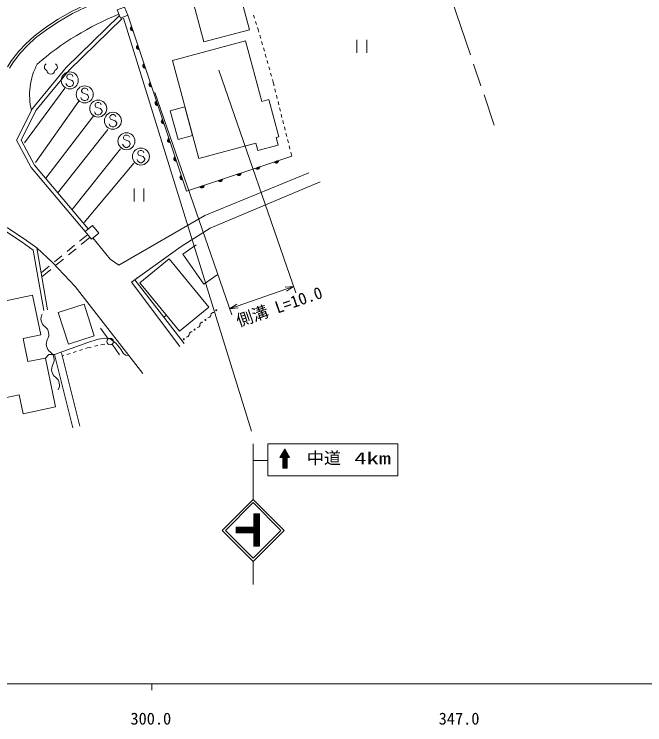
# Model space of a CAD drawing. Units: millimetres, scale not verified. Extents: x 40000 to 680000, y 20000 to 380000.
# Drawn here: x 346945 to 443410, y 198715 to 307377 of the extents above; entities that cross this region are included whole.
import ezdxf
from ezdxf.enums import TextEntityAlignment as Align

# ---------------------------------------------------------------- set-up
doc = ezdxf.new("R2010")
doc.units = ezdxf.units.MM
doc.header["$LTSCALE"] = 1000
doc.linetypes.add('CHAIN', pattern=[18.5, 12, -1.5, 3.5, -1.5])
for name, color, linetype, lineweight in [('M-BGD', 7, 'Continuous', 13), ('M-BMK', 2, 'CHAIN', 13), ('M-STR-HTXT', 7, 'Continuous', 13), ('M-STR-STRC', 7, 'Continuous', 13), ('M-TTL-BAND', 7, 'Continuous', 13)]:
    doc.layers.add(name, color=color, linetype=linetype, lineweight=lineweight)
doc.styles.add('ＭＳ ゴシック', font='')
doc.styles.get('ＭＳ ゴシック').set_extended_font_data('MS Gothic')

msp = doc.modelspace()

# ---------------------------------------------------------------- linework, layer by layer
at = {"layer": 'M-BGD'}
for p, q in [((383721, 306755), (383567, 307231)), ((384029, 305804), (383875, 306279)), ((384277, 305035), (384182, 305328)), ((384392, 304630), (384277, 305035)), ((384664, 303668), (384528, 304149)), ((384936, 302705), (384800, 303187)), ((399378, 303464), (399378, 301464)), ((400878, 303464), (400878, 301464)), ((385209, 301743), (385073, 302224)), ((385481, 300781), (385345, 301262)), ((385753, 299819), (385617, 300300)), ((386026, 298857), (385889, 299338)), ((386298, 297894), (386162, 298376)), ((386549, 297008), (386434, 297413)), ((386691, 296440), (386549, 297008)), ((386935, 295471), (386813, 295955)), ((387179, 294501), (387057, 294986)), ((387423, 293531), (387301, 294016)), ((387666, 292561), (387544, 293046)), ((387910, 291591), (387788, 292076)), ((388154, 290621), (388032, 291106)), ((388398, 289651), (388276, 290136)), ((388641, 288682), (388519, 289167)), ((388885, 287712), (388763, 288197)), ((383901, 287682), (375166, 285334)), ((383901, 287682), (384210, 286532)), ((389129, 286742), (389007, 287227)), ((389393, 285690), (389251, 286257)), ((365280, 280719), (365280, 278719)), ((366780, 280719), (366780, 278719)), ((358200, 273697), (356954, 272674)), ((358549, 273273), (357182, 272151)), ((356182, 272039), (355023, 271087)), ((374787, 272094), (372745, 270669)), ((356410, 271516), (355251, 270564)), ((354250, 270452), (353091, 269500)), ((354478, 269929), (353319, 268977)), ((352318, 268865), (351072, 267842)), ((352546, 268342), (351180, 267220)), ((365381, 266768), (365775, 267077)), ((365381, 266768), (365775, 267077)), ((369848, 261058), (365381, 266768)), ((350997, 258365), (349751, 264388)), ((369848, 261058), (370242, 261366)), ((372931, 257015), (369848, 261058)), ((361342, 257735), (360159, 259348)), ((358110, 256345), (358738, 256484)), ((359226, 256591), (359714, 256699)), ((360203, 256807), (360830, 256945)), ((361921, 256920), (363053, 255271)), ((356973, 244388), (354162, 255598)), ((355014, 255320), (355489, 255477)), ((355963, 255634), (356438, 255791)), ((356913, 255949), (357387, 256106)), ((357862, 256263), (358110, 256345)), ((353282, 247314), (351734, 254802)), ((355937, 244128), (353126, 255338)), ((354292, 255080), (354540, 255162))]:
    msp.add_line(p, q, dxfattribs=at)
for points in [[(345908, 299316), (346546, 300279), (347666, 301723), (348723, 302863), (349989, 304024), (351903, 305447), (353693, 306619), (355722, 307791), (357773, 308775), (361153, 310156), (366510, 312039)], [(346200, 299123), (346831, 300074), (347933, 301496), (348970, 302615), (350212, 303754), (352104, 305160), (353876, 306321), (355886, 307481), (357915, 308454), (361277, 309828), (366626, 311709)], [(357812, 274160), (349556, 283955), (347311, 288114), (349728, 292963), (354888, 299249), (363044, 307156)], [(358271, 274547), (350054, 284294), (347987, 288125), (350235, 292635), (355330, 298842), (363461, 306725)], [(364312, 307221), (373291, 280322), (389393, 285690)], [(375166, 285334), (371141, 300306), (382309, 303309)], [(382309, 303309), (384805, 294026), (385915, 294325), (387445, 288635), (387028, 288523), (387337, 287372), (384210, 286532)], [(192954, 270563), (198041, 269976), (203437, 269617), (208443, 269351), (216283, 269257), (226080, 269478), (237476, 267404), (255100, 269914), (267825, 276194), (312258, 290494), (324256, 291621), (327536, 290651), (337103, 283995), (343564, 275980), (345911, 274693), (348481, 273037), (350416, 271643), (352054, 262157)], [(192885, 269967), (197987, 269379), (203402, 269018), (208424, 268751), (216287, 268657), (226033, 268877), (237464, 266796), (255280, 269333), (268051, 275637), (312379, 289903), (324197, 291013), (327273, 290103), (336690, 283551), (343172, 275511), (345604, 274177), (348143, 272541), (349866, 271300), (351463, 262055)], [(392028, 283120), (376083, 276612), (362962, 268995), (361623, 269895), (358998, 273165)], [(372295, 256544), (364866, 266400), (372462, 271841), (376920, 274645), (393744, 281739)], [(366603, 252409), (356260, 265723), (352786, 269401), (350416, 271643)], [(372745, 270669), (375936, 266097), (377979, 267522)], [(349751, 264388), (339583, 262285), (339515, 262611), (333545, 261376), (336907, 245121), (343149, 246412), (342786, 248166), (347711, 249185), (348310, 246286), (353282, 247314)], [(351734, 254802), (349044, 254245), (348307, 257808), (350997, 258365)], [(351734, 254802), (352227, 255359), (353126, 255338), (358211, 257180), (359781, 257661), (360806, 257828), (361643, 257724), (362501, 257096), (363275, 256154), (363610, 255526), (363966, 255233), (364447, 255171)]]:
    msp.add_lwpolyline(points, dxfattribs=at)
for points in [[(381044, 312065), (382915, 305003), (375942, 303155), (374071, 310217)], [(362710, 308036), (363840, 308465), (364312, 307221), (363182, 306792)], [(373046, 293218), (374228, 288822), (372005, 288225), (370823, 292621)], [(357812, 274160), (358785, 272988), (359875, 273894), (358902, 275066)], [(372208, 258899), (366158, 266314), (370664, 269991), (376714, 262575)], [(357631, 263033), (359200, 258210), (355259, 256927), (353690, 261751)]]:
    msp.add_lwpolyline(points, close=True, dxfattribs=at)
for centre, radius in [((377858, 262110), 75), ((376198, 260631), 75), ((374538, 259152), 75), ((361638, 257332), 500), ((372877, 257673), 75)]:
    msp.add_circle(centre, radius, dxfattribs=at)
for centre, radius, start, end in [((379240, 266558), 43932, 111.74468, 130.91179), ((365053, 305171), 354, 117.25678, 279.66196), ((365053, 305171), 283, 119.48082, 277.43792), ((365053, 305171), 212, 123.22715, 273.69159), ((365053, 305171), 142, 130.93888, 265.97986), ((365053, 305171), 100, 141.25654, 255.6622), ((366003, 302326), 354, 117.25678, 279.66196), ((366003, 302326), 283, 119.48082, 277.43792), ((366003, 302326), 212, 123.22715, 273.69159), ((366003, 302326), 142, 130.93888, 265.97986), ((366003, 302326), 100, 141.25654, 255.6622), ((359476, 295012), 10180, 152.21027, 193.40367), ((352088, 299310), 536, 116.08703, 255.33416), ((353017, 299310), 536, 284.66584, 63.91297), ((366953, 299480), 354, 117.25678, 279.66196), ((366953, 299480), 283, 119.48082, 277.43792), ((366953, 299480), 212, 123.22715, 273.69159), ((366953, 299480), 142, 130.93888, 265.97986), ((366953, 299480), 100, 141.25654, 255.6622), ((352553, 298792), 600, 180, 0), ((367903, 296634), 354, 117.25678, 279.66196), ((367903, 296634), 283, 119.48082, 277.43792), ((367903, 296634), 212, 123.22715, 273.69159), ((367903, 296634), 142, 130.93888, 265.97986), ((367903, 296634), 100, 141.25654, 255.6622), ((368853, 293789), 354, 117.25678, 279.66196), ((368853, 293789), 283, 119.48082, 277.43792), ((368853, 293789), 212, 123.22715, 273.69159), ((368853, 293789), 142, 130.93888, 265.97986), ((368853, 293789), 100, 141.25654, 255.6622), ((369803, 290943), 354, 117.25678, 279.66196), ((369803, 290943), 283, 119.48082, 277.43792), ((369803, 290943), 212, 123.22715, 273.69159), ((369803, 290943), 142, 130.93888, 265.97986), ((369803, 290943), 100, 141.25654, 255.6622), ((370753, 288097), 354, 117.25678, 279.66196), ((370753, 288097), 283, 119.48082, 277.43792), ((370753, 288097), 212, 123.22715, 273.69159), ((370753, 288097), 142, 130.93888, 265.97986), ((370753, 288097), 100, 141.25654, 255.6622), ((371703, 285252), 354, 117.25678, 279.66196), ((371703, 285252), 283, 119.48082, 277.43792), ((371703, 285252), 212, 123.22715, 273.69159), ((371703, 285252), 142, 130.93888, 265.97986), ((371703, 285252), 100, 141.25654, 255.6622), ((387017, 284955), 354, 207.23236, 9.63754), ((387017, 284955), 283, 209.4564, 7.4135), ((387017, 284955), 212, 213.20272, 3.66717), ((387017, 284955), 142, 220.91445, 355.95544), ((387017, 284955), 100, 231.23212, 345.63778), ((384171, 284006), 354, 207.23236, 9.63754), ((384171, 284006), 283, 209.4564, 7.4135), ((384171, 284006), 212, 213.20272, 3.66717), ((384171, 284006), 142, 220.91445, 355.95544), ((384171, 284006), 100, 231.23212, 345.63778), ((372652, 282406), 354, 117.25678, 279.66196), ((372652, 282406), 283, 119.48082, 277.43792), ((372652, 282406), 212, 123.22715, 273.69159), ((381325, 283057), 354, 207.23236, 9.63754), ((381325, 283057), 283, 209.4564, 7.4135), ((381325, 283057), 212, 213.20272, 3.66717), ((381325, 283057), 142, 220.91445, 355.95544), ((381325, 283057), 100, 231.23212, 345.63778), ((372652, 282406), 142, 130.93888, 265.97986), ((372652, 282406), 100, 141.25654, 255.6622), ((378479, 282109), 354, 207.23236, 9.63754), ((378479, 282109), 283, 209.4564, 7.4135), ((378479, 282109), 212, 213.20272, 3.66717), ((378479, 282109), 142, 220.91445, 355.95544), ((378479, 282109), 100, 231.23212, 345.63778), ((375633, 281160), 354, 207.23236, 9.63754), ((375633, 281160), 283, 209.4564, 7.4135), ((375633, 281160), 212, 213.20272, 3.66717), ((375633, 281160), 142, 220.91445, 355.95544), ((375633, 281160), 100, 231.23212, 345.63778), ((352530, 260795), 1492, 150.37706, 233.43147), ((376592, 261399), 437, 267.22766, 356.15885), ((377463, 261341), 437, 87.22766, 176.15885), ((374932, 259921), 437, 267.22766, 356.15885), ((375803, 259862), 437, 87.22766, 176.15885), ((350752, 258398), 1492, 330.37706, 53.43147), ((374143, 258384), 437, 87.22766, 176.15885), ((353346, 256923), 1492, 150.37706, 233.43147), ((373272, 258442), 437, 267.22766, 356.15885), ((351568, 254527), 1492, 330.37706, 53.43147), ((354162, 253052), 1492, 150.37706, 233.43147), ((352384, 250656), 1492, 330.37706, 53.43147)]:
    msp.add_arc(centre, radius, start, end, dxfattribs=at)
at = {"layer": 'M-BMK'}
msp.add_line((406963, 330070), (420391, 290414), dxfattribs=at)
at = {"layer": 'M-STR-HTXT'}
for p, q in [((378227, 298806), (390022, 264793)), ((368436, 295411), (380231, 261398)), ((379903, 262342), (389695, 265738)), ((389695, 265738), (388411, 265624)), ((389695, 265738), (388616, 265033)), ((379903, 262342), (380982, 263047)), ((379903, 262342), (381186, 262457))]:
    msp.add_line(p, q, dxfattribs=at)
at = {"layer": 'M-STR-STRC'}
for p, q in [((363675, 306775), (383234, 243639)), ((355091, 298087), (354972, 297851)), ((354972, 297851), (354972, 297732)), ((355327, 298205), (355091, 298087)), ((355563, 298205), (355327, 298205)), ((355800, 298087), (355563, 298205)), ((355918, 297851), (355800, 298087)), ((354972, 296551), (354854, 296787)), ((354972, 297732), (355091, 297496)), ((355091, 297496), (355800, 297260)), ((355800, 297260), (355918, 297141)), ((355918, 297141), (356036, 296905)), ((356036, 296787), (355918, 296551)), ((356036, 296905), (356036, 296787)), ((354673, 296066), (348531, 287714)), ((355091, 296432), (354972, 296551)), ((355327, 296314), (355091, 296432)), ((355563, 296314), (355327, 296314)), ((355800, 296432), (355563, 296314)), ((355918, 296551), (355800, 296432)), ((357372, 295946), (357254, 295710)), ((357254, 295710), (357254, 295592)), ((357254, 295592), (357372, 295355)), ((357608, 296064), (357372, 295946)), ((357844, 296064), (357608, 296064)), ((358081, 295946), (357844, 296064)), ((358199, 295710), (358081, 295946)), ((357254, 294410), (357135, 294646)), ((357372, 295355), (358081, 295119)), ((358081, 295119), (358199, 295001)), ((358199, 295001), (358317, 294764)), ((358317, 294646), (358199, 294410)), ((358317, 294764), (358317, 294646)), ((356814, 294066), (350181, 284696)), ((357372, 294292), (357254, 294410)), ((357608, 294173), (357372, 294292)), ((357844, 294173), (357608, 294173)), ((358081, 294292), (357844, 294173)), ((358199, 294410), (358081, 294292)), ((359442, 293770), (359324, 293534)), ((359324, 293534), (359324, 293416)), ((359324, 293416), (359442, 293179)), ((359679, 293888), (359442, 293770)), ((359915, 293888), (359679, 293888)), ((360151, 293770), (359915, 293888)), ((360270, 293534), (360151, 293770)), ((359324, 292234), (359206, 292470)), ((359442, 293179), (360151, 292943)), ((360151, 292943), (360270, 292825)), ((360270, 292825), (360388, 292588)), ((360388, 292470), (360270, 292234)), ((360388, 292588), (360388, 292470)), ((359130, 291890), (351795, 282309)), ((359442, 292116), (359324, 292234)), ((359679, 291997), (359442, 292116)), ((359915, 291997), (359679, 291997)), ((360151, 292116), (359915, 291997)), ((360270, 292234), (360151, 292116)), ((361688, 291910), (361570, 291674)), ((361570, 291674), (361570, 291556)), ((361570, 291556), (361688, 291319)), ((361925, 292028), (361688, 291910)), ((361688, 291319), (362397, 291083)), ((362161, 292028), (361925, 292028)), ((362397, 291910), (362161, 292028)), ((362516, 291674), (362397, 291910)), ((361570, 290374), (361452, 290610)), ((361688, 290256), (361570, 290374)), ((361925, 290137), (361688, 290256)), ((362161, 290137), (361925, 290137)), ((362397, 290256), (362161, 290137)), ((362397, 291083), (362516, 290965)), ((362516, 290374), (362397, 290256)), ((362516, 290965), (362634, 290728)), ((362634, 290610), (362516, 290374)), ((362634, 290728), (362634, 290610)), ((353585, 279993), (361271, 289749)), ((363759, 288787), (363641, 288550)), ((363641, 288550), (363641, 288432)), ((363641, 288432), (363759, 288196)), ((363995, 288905), (363759, 288787)), ((363759, 288196), (364468, 287959)), ((364232, 288905), (363995, 288905)), ((364468, 288787), (364232, 288905)), ((364586, 288550), (364468, 288787)), ((364468, 287959), (364586, 287841)), ((363641, 287250), (363523, 287487)), ((363759, 287132), (363641, 287250)), ((363995, 287014), (363759, 287132)), ((364232, 287014), (363995, 287014)), ((364468, 287132), (364232, 287014)), ((364586, 287250), (364468, 287132)), ((364586, 287841), (364704, 287605)), ((364704, 287487), (364586, 287250)), ((364704, 287605), (364704, 287487)), ((355796, 277536), (363201, 286801)), ((365970, 286435), (365852, 286199)), ((365852, 286199), (365852, 286081)), ((365852, 286081), (365970, 285844)), ((366206, 286554), (365970, 286435)), ((365970, 285844), (366679, 285608)), ((366443, 286554), (366206, 286554)), ((366679, 286435), (366443, 286554)), ((366797, 286199), (366679, 286435)), ((365852, 284899), (365734, 285135)), ((365970, 284781), (365852, 284899)), ((366206, 284663), (365970, 284781)), ((366679, 284781), (366443, 284663)), ((366679, 285608), (366797, 285490)), ((366797, 284899), (366679, 284781)), ((366797, 285490), (366915, 285254)), ((366915, 285135), (366797, 284899)), ((366915, 285254), (366915, 285135)), ((357656, 275536), (365237, 284590)), ((366443, 284663), (366206, 284663)), ((383502, 233182), (383502, 241667)), ((387639, 239599), (388527, 240558)), ((387664, 239707), (388499, 240609)), ((387713, 239599), (388554, 240508)), ((387787, 239598), (388582, 240457)), ((387794, 239928), (388471, 240660)), ((387862, 239598), (388610, 240406)), ((387924, 240149), (388443, 240710)), ((387936, 239598), (388638, 240356)), ((388678, 239513), (387948, 240189)), ((388678, 239588), (387976, 240238)), ((388748, 239598), (388005, 240286)), ((388010, 239598), (388665, 240305)), ((388829, 239598), (388033, 240334)), ((388054, 240370), (388416, 240761)), ((388909, 239598), (388061, 240383)), ((388063, 239574), (388693, 240255)), ((388063, 239494), (388721, 240204)), ((388063, 239413), (388748, 240153)), ((388990, 239598), (388090, 240431)), ((389034, 239632), (388118, 240479)), ((388951, 239783), (388147, 240528)), ((388868, 239935), (388175, 240576)), ((388184, 240591), (388388, 240812)), ((388785, 240086), (388203, 240624)), ((388703, 240237), (388232, 240673)), ((388620, 240388), (388260, 240721)), ((388537, 240539), (388289, 240769)), ((388314, 240812), (388360, 240862)), ((388454, 240690), (388317, 240817)), ((388372, 240842), (388345, 240866)), ((385745, 239149), (383502, 239149)), ((387619, 239599), (387607, 239610)), ((387700, 239599), (387635, 239658)), ((387781, 239598), (387664, 239706)), ((387862, 239598), (387692, 239755)), ((387942, 239598), (387721, 239803)), ((388023, 239598), (387749, 239851)), ((388679, 239065), (387777, 239900)), ((388679, 239140), (387806, 239948)), ((388679, 239214), (387834, 239996)), ((388679, 239289), (387863, 240045)), ((388679, 239364), (387891, 240093)), ((388679, 239439), (387919, 240141)), ((388063, 239332), (388776, 240103)), ((388063, 239252), (388804, 240052)), ((388063, 239171), (388832, 240001)), ((388063, 239091), (388859, 239951)), ((388063, 239010), (388887, 239900)), ((388063, 238929), (388678, 239594)), ((388680, 238990), (388063, 239560)), ((388063, 238849), (388678, 239513)), ((388680, 238915), (388063, 239486)), ((388063, 238768), (388679, 239433)), ((388680, 238841), (388063, 239411)), ((388063, 238688), (388679, 239353)), ((388680, 238766), (388063, 239337)), ((388063, 238607), (388679, 239272)), ((388680, 238691), (388063, 239262)), ((388063, 238526), (388679, 239192)), ((388681, 238616), (388063, 239187)), ((388681, 238542), (388063, 239113)), ((388063, 238446), (388679, 239111)), ((388682, 239598), (388915, 239849)), ((388757, 239598), (388942, 239799)), ((388831, 239598), (388970, 239748)), ((388906, 239598), (388998, 239697)), ((388980, 239598), (389026, 239647)), ((388681, 238467), (388063, 239038)), ((388063, 238365), (388680, 239031)), ((388681, 238392), (388063, 238964)), ((388063, 238285), (388680, 238951)), ((388681, 238317), (388063, 238889)), ((388063, 238204), (388680, 238870)), ((388681, 238243), (388063, 238815)), ((388063, 238123), (388680, 238790)), ((388682, 238168), (388063, 238740)), ((388063, 238043), (388680, 238710)), ((388682, 238093), (388063, 238665)), ((388063, 237962), (388680, 238629)), ((388682, 238018), (388063, 238591)), ((388682, 237944), (388063, 238516)), ((388607, 237938), (388063, 238442)), ((388527, 237938), (388063, 238367)), ((388446, 237938), (388063, 238292)), ((388366, 237938), (388063, 238218)), ((388285, 237938), (388063, 238143)), ((388205, 237938), (388063, 238069)), ((388124, 237938), (388063, 237994)), ((388115, 237938), (388681, 238549)), ((388190, 237938), (388681, 238468)), ((388265, 237938), (388681, 238388)), ((388339, 237938), (388681, 238308)), ((388414, 237938), (388681, 238227)), ((388489, 237938), (388682, 238147)), ((388563, 237938), (388682, 238066)), ((388638, 237938), (388682, 237986)), ((378764, 228445), (383502, 233182)), ((379259, 228445), (383502, 232687)), ((383502, 233182), (388239, 228445)), ((383502, 232687), (387744, 228445)), ((383584, 230983), (384484, 230983)), ((383584, 230983), (383584, 228950)), ((383584, 230895), (383671, 230983)), ((383584, 230754), (383813, 230983)), ((383584, 230612), (383954, 230983)), ((383584, 230471), (384096, 230983)), ((383584, 230330), (384237, 230983)), ((383584, 230188), (384378, 230983)), ((383584, 230047), (384484, 230947)), ((384484, 229976), (383584, 230876)), ((383584, 229905), (384484, 230805)), ((384484, 229835), (383584, 230735)), ((383584, 229764), (384484, 230664)), ((384484, 229693), (383584, 230593)), ((383584, 229622), (384484, 230522)), ((384484, 229552), (383584, 230452)), ((383584, 229481), (384484, 230381)), ((384484, 230117), (383618, 230983)), ((384484, 230259), (383760, 230983)), ((384484, 230400), (383901, 230983)), ((384484, 230542), (384042, 230983)), ((384484, 230683), (384184, 230983)), ((384484, 230825), (384325, 230983)), ((384484, 230966), (384467, 230983)), ((384484, 230983), (384484, 226018)), ((382719, 228050), (384484, 229815)), ((382860, 228050), (384484, 229674)), ((383002, 228050), (384484, 229532)), ((383143, 228050), (384484, 229391)), ((384484, 229410), (383584, 230310)), ((383584, 229340), (384484, 230240)), ((384484, 229269), (383584, 230169)), ((383584, 229198), (384484, 230098)), ((384484, 229127), (383584, 230027)), ((383584, 229057), (384484, 229957)), ((384484, 228986), (383584, 229886)), ((384484, 228844), (383584, 229744)), ((384484, 228703), (383584, 229603)), ((384484, 228562), (383584, 229462)), ((384484, 228420), (383584, 229320)), ((378764, 228445), (383502, 223707)), ((379259, 228445), (383502, 224202)), ((383584, 228950), (380891, 228950)), ((380891, 228950), (380891, 228050)), ((380891, 228910), (380932, 228950)), ((380891, 228768), (381073, 228950)), ((380891, 228627), (381215, 228950)), ((380891, 228485), (381356, 228950)), ((380891, 228344), (381497, 228950)), ((380891, 228202), (381639, 228950)), ((380891, 228061), (381780, 228950)), ((381742, 228050), (380891, 228902)), ((381601, 228050), (380891, 228760)), ((381459, 228050), (380891, 228619)), ((381318, 228050), (380891, 228477)), ((381176, 228050), (380891, 228336)), ((381035, 228050), (380891, 228194)), ((381883, 228050), (380983, 228950)), ((381022, 228050), (381922, 228950)), ((382025, 228050), (381125, 228950)), ((381163, 228050), (382063, 228950)), ((382166, 228050), (381266, 228950)), ((381305, 228050), (382205, 228950)), ((382308, 228050), (381408, 228950)), ((381446, 228050), (382346, 228950)), ((382449, 228050), (381549, 228950)), ((381587, 228050), (382487, 228950)), ((382591, 228050), (381691, 228950)), ((381729, 228050), (382629, 228950)), ((382732, 228050), (381832, 228950)), ((381870, 228050), (382770, 228950)), ((382873, 228050), (381973, 228950)), ((382012, 228050), (382912, 228950)), ((383015, 228050), (382115, 228950)), ((382153, 228050), (383053, 228950)), ((383156, 228050), (382256, 228950)), ((382294, 228050), (383194, 228950)), ((383298, 228050), (382398, 228950)), ((382436, 228050), (383336, 228950)), ((383439, 228050), (382539, 228950)), ((382577, 228050), (383477, 228950)), ((383581, 228050), (382681, 228950)), ((384484, 227289), (382822, 228950)), ((384484, 227430), (382964, 228950)), ((384484, 227572), (383105, 228950)), ((384484, 227713), (383246, 228950)), ((383284, 228050), (384484, 229250)), ((384484, 227854), (383388, 228950)), ((383426, 228050), (384484, 229108)), ((383502, 224202), (387744, 228445)), ((383502, 223707), (388239, 228445)), ((384484, 227996), (383529, 228950)), ((383567, 228050), (384484, 228967)), ((384484, 228279), (383584, 229179)), ((384484, 228137), (383584, 229037)), ((383584, 227925), (384484, 228825)), ((383584, 227784), (384484, 228684)), ((383584, 227642), (384484, 228542)), ((383584, 227501), (384484, 228401)), ((383584, 227360), (384484, 228260)), ((380893, 228050), (380891, 228053)), ((380891, 228050), (383584, 228050)), ((383584, 227218), (384484, 228118)), ((383584, 228050), (383584, 226018)), ((384484, 227147), (383584, 228047)), ((383584, 227077), (384484, 227977)), ((384484, 227006), (383584, 227906)), ((383584, 226935), (384484, 227835)), ((384484, 226864), (383584, 227764)), ((383584, 226794), (384484, 227694)), ((384484, 226723), (383584, 227623)), ((383584, 226653), (384484, 227553)), ((384484, 226582), (383584, 227482)), ((383584, 226511), (384484, 227411)), ((384484, 226440), (383584, 227340)), ((383584, 226370), (384484, 227270)), ((384484, 226299), (383584, 227199)), ((383584, 226228), (384484, 227128)), ((384484, 226157), (383584, 227057)), ((383584, 226087), (384484, 226987)), ((384482, 226018), (383584, 226916)), ((384340, 226018), (383584, 226774)), ((384199, 226018), (383584, 226633)), ((384057, 226018), (383584, 226492)), ((383916, 226018), (383584, 226350)), ((383775, 226018), (383584, 226209)), ((383633, 226018), (383584, 226067)), ((383584, 226018), (384484, 226018)), ((383656, 226018), (384484, 226845)), ((383798, 226018), (384484, 226704)), ((383939, 226018), (384484, 226563)), ((384080, 226018), (384484, 226421)), ((384222, 226018), (384484, 226280)), ((384363, 226018), (384484, 226138)), ((383502, 223707), (383502, 220151))]:
    msp.add_line(p, q, dxfattribs=at)
for points in [[(405647, 241667), (405647, 236807), (385745, 236807), (385745, 241667)], [(388678, 239598), (389052, 239598), (388352, 240877), (387601, 239599), (388063, 239597), (388063, 237938), (388682, 237938)]]:
    msp.add_lwpolyline(points, close=True, dxfattribs=at)
for centre in [(355445, 297260), (357726, 295119), (359797, 292943), (362043, 291083), (364114, 287959), (366325, 285608)]:
    msp.add_circle(centre, 1300, dxfattribs=at)
at = {"layer": 'M-TTL-BAND'}
for p, q in [((40000, 205000), (579000, 205000)), ((368000, 205000), (368000, 204000))]:
    msp.add_line(p, q, dxfattribs=at)

# ---------------------------------------------------------------- texts
at = {"layer": 'M-STR-HTXT', "style": 'ＭＳ ゴシック'}
msp.add_text('側溝 L=10.0', height=1833, rotation=19.125, dxfattribs=at).set_placement((387980, 261276), align=Align.BOTTOM_CENTER)
at = {"layer": 'M-STR-STRC', "style": 'ＭＳ ゴシック'}
for s, width, p in [('中道', 1.05, (394321, 238047)), ('4km', 1.5, (401769, 237995))]:
    msp.add_text(s, height=1833, dxfattribs=dict(at, width=width)).set_placement(p, align=Align.BOTTOM_CENTER)
at = {"layer": 'M-TTL-BAND', "style": 'ＭＳ ゴシック'}
for s, p in [('300.0', (367844, 198195)), ('347.0', (415000, 198195))]:
    msp.add_text(s, height=1833, dxfattribs=at).set_placement(p, align=Align.BOTTOM_CENTER)

doc.saveas('drawing.dxf')
